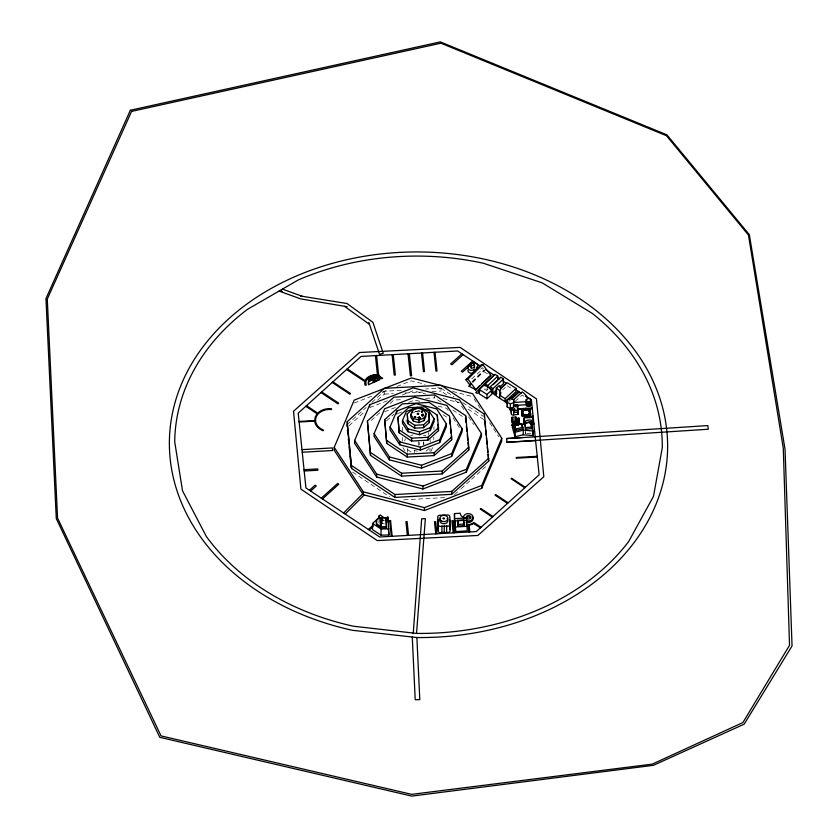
<?xml version="1.0" encoding="UTF-8"?>
<svg xmlns="http://www.w3.org/2000/svg" width="838" height="838" viewBox="0 0 838 838"><rect width="100%" height="100%" fill="white"/><g stroke="black" fill="none" stroke-linecap="round" stroke-linejoin="round"><path stroke-width="0.63" stroke-dasharray="4.19 3.14" d="M378.902 522.828L378.933 520.534M382.463 523.404L382.516 519.728M377.582 400.103L384.233 394.122L384.317 388.34M402.25 441.385L402.303 437.52M402.387 431.088L402.439 427.223M406.147 422.205L406.179 419.629M407.687 452.342L407.739 448.477M414.339 452.918L414.381 450.32M418.612 445.261L418.665 441.49M419.335 445.009L419.377 442.443M423.347 444.622L423.379 442.014M423.798 444.507L423.839 441.993M428.417 435.132L428.459 432.523M429.988 451.127L430.02 448.55M430.114 442.118L430.145 439.541M433.78 439.667L433.812 437.101M433.916 429.37L433.958 426.804M441.018 402.135L434.608 397.851L434.639 394.96M446.445 394.656L441.029 391.042L441.071 388.141L425.578 388.989M487.81 387.701L487.779 389.848L485.087 388.162M525.51 431.434L525.468 433.728L525.133 431.361M404.524 440.977L405.456 438.756M430.889 451.483L432.764 447.042M472.737 382.537L485.024 370.092M472.108 381.562L484.196 369.736M472.559 382.055L484.657 370.239M502.664 389.88L505.356 387.386M515.119 401.433L522.168 395.012A18.185 14.068 0.8 0 1 523.876 396.301M480.698 369.17L482.52 367.526M471.7 378.87L483.536 368.196M508.76 401.517L510.677 399.789M347.215 424.51L366.216 407.446M371.925 402.324L384.275 391.231L402.345 390.246M349.079 425.704L364.279 412.045M371.161 420.498L379.698 412.83M390.12 403.466L393.912 400.061L402.816 399.579M386.486 420.886L393.87 414.255M426.113 451.137L429.014 448.529M454.5 494.661L460.198 489.539M461.151 488.69L470.652 480.153M471.595 479.305L487.747 464.797M354.128 403.036L373.643 395.473M382.18 392.163L388.277 389.796M396.824 386.496L411.458 380.819L425.18 384.359M369.715 407.603L387.795 400.595M402.261 394.991L413.113 390.78L425.62 394.017M384.59 411.699L395.421 407.498M408.672 402.366L414.695 400.03L419.639 401.308M397.935 413.501L401.549 412.097M413.595 412.443L417.753 410.83L419.974 411.406M410.725 435.791L413.124 434.859M526.693 433.634L531.585 433.236M384.233 394.122L393.263 393.64M404.89 393.001L422.96 392.027M431.999 391.535L441.029 391.042M425.704 398.333L434.608 397.851M415.564 411.406L420.645 411.133M403.885 499.815L446.486 497.5M437.646 387.585L442.642 388.874M452.614 391.451L472.58 396.604M443.124 398.532L459.381 402.732M438.159 406.084L446.801 408.316L449.577 412.568M418.193 410.599L420.498 411.196M423.619 435.247L425.924 435.844M414.087 450.415L417.418 451.273M382.4 523.383L383.05 523.614A5.206 4.022 0.8 0 0 384.443 523.855M483.903 371.622L489.13 374.837M507.147 385.721L512.102 388.937M484.291 389.041L487.192 390.917M441.071 388.141L454.049 396.824M462.712 402.607L483.264 416.339M455.097 400.438L458.344 402.607M468.075 409.112L484.301 419.964M452.771 409.992L465.603 418.571M443.093 414.695L448.477 418.298M407.551 449.702L411.416 452.29M352.651 472.108L389.44 496.693M473.994 398.773L481.096 409.635M489.622 422.666L498.851 436.787M461.518 405.99L465.069 411.427M468.631 416.863L473.606 424.478M453.054 417.879L460.01 428.511M402.858 447.576L404.911 450.718M384.38 520.283A11.323 8.768 0.8 0 1 381.95 519.403M384.034 520.869A11.041 8.537 0.8 0 1 382.296 520.283"/><path stroke-width="1.26" d="M334.226 447.324L334.184 450.226L363.304 494.745L424.426 510.531L481.745 488.313L501.69 441.123L501.732 438.232L472.622 393.703L411.5 377.928L354.17 400.135L334.226 447.324L363.336 491.854L363.304 494.745M347.194 426.437L347.257 421.619L384.317 388.34L441.113 385.25L484.385 414.171L488.743 461.047L451.682 494.326L394.887 497.416L351.614 468.494L347.215 424.51M351.614 468.494L347.257 421.619M354.652 440.432L354.61 443.323L376.66 477.031L422.928 488.983L466.326 472.161L481.431 436.441L481.462 433.539L459.423 399.831L413.155 387.889L369.757 404.702L354.652 440.432L376.691 474.14L376.66 477.031M367.411 421.001L370.522 455.411L401.517 476.12L442.202 473.91L468.746 450.069L468.788 447.178L465.645 415.669L434.639 394.96L393.954 397.16L367.411 421.001L370.522 455.411M378.724 375.738A6.725 5.206 0.8 0 1 379.876 376.482L379.834 379.541L368.573 384.642L368.615 381.583A6.725 5.206 0.8 0 1 375.937 374.921M369.726 406.639L369.757 404.702M368.615 381.583L373.203 379.499L372.135 377.31L372.816 376.377L374.209 376.367L374.565 376.838L372.889 377.529L372.868 379.059M372.491 378.556L372.501 377.791M372.816 376.377L372.124 378.085M373.161 382.568L372.889 377.529M373.528 377.31L374.576 376.073L375.309 377.027L375.246 381.625M373.916 377.823L373.926 377.058M374.198 382.097L374.261 377.498L373.539 376.545M374.565 376.838L374.576 376.073M379.174 516.627L379.164 517.392L372.564 523.478L372.47 529.606L380.986 535.147L388.937 534.969L387.91 517.046A5.206 4.022 0.8 0 1 383.134 517.486L381.887 516.187A5.206 4.022 0.8 0 1 380.462 514.961L378.996 515.936L378.965 518.24M374.146 433.581L374.115 436.483L389.398 459.863L421.504 468.159L451.619 456.49L462.094 431.706L462.136 428.805L446.843 405.424L414.737 397.128L384.632 408.797L374.146 433.581L389.44 456.972L389.398 459.863M379.038 379.897L379.101 375.309L378.043 374.534L376.189 374.953L376.073 378.2L375.288 378.556M376.032 381.259L375.749 376.409M376.168 376.482L376.189 374.953L377.603 375.99L377.54 380.578M382.557 516.512L382.652 517.695L381.196 518.67L379.363 518.177L378.996 515.936M380.588 527.165L380.609 525.793A5.091 3.939 0.8 0 1 376.325 522.011A5.091 3.939 0.8 0 1 380.243 518.062L380.588 527.165A5.091 3.939 0.8 0 1 376.754 521.634M380.944 517.957L381.332 528.108L386.444 527.992L386.465 526.62L386.046 517.842L380.944 517.957L381.332 528.108M380.986 535.147L381.07 529.019L372.564 523.478M381.196 518.67L382.662 516.931M384.684 419.649L386.727 443.365L407.205 457.056L434.094 455.6L451.64 439.845L451.682 436.944L449.597 416.13L429.119 402.439L402.219 403.895L384.684 419.649L386.727 443.365M386.046 517.842L386.444 527.992M387.837 521.948L387.91 517.046M390.058 426.93L390.026 429.831L399.81 444.8L420.362 450.1L439.636 442.642L446.34 426.772L446.382 423.871L436.588 408.902L416.046 403.602L396.772 411.07L390.058 426.93L399.852 441.909L399.81 444.8M394.887 497.416L394.928 494.514L351.656 465.593M396.73 413.962L396.772 411.07M397.977 417.272L399.192 432.775L411.605 441.071L427.883 440.18L438.515 430.638L438.546 427.747L437.289 415.135L424.887 406.849L408.598 407.729L397.977 417.272L399.192 432.775M401.517 476.12L401.559 473.229L370.564 452.51M402.533 420.466L402.502 423.368L407.98 431.748L419.482 434.713L430.271 430.533L434.032 421.65L434.063 418.759L428.585 410.379L417.083 407.404L406.294 411.584L402.533 420.466L408.022 428.846L407.98 431.748M407.268 413.857L407.917 423.64L414.684 428.166L423.578 427.684L429.381 422.478L429.423 419.576L428.731 412.694L421.954 408.169L413.071 408.651L407.268 413.857L407.917 423.64M407.205 457.056L407.247 454.165L386.758 440.474M410.777 414.496L410.746 417.135L413.385 421.168L418.927 422.603L424.133 420.592L425.945 416.308L425.976 413.668L423.337 409.635L417.795 408.2L412.589 410.211L410.777 414.496L413.417 418.539L413.385 421.168M411.605 441.071L411.636 438.169L399.234 429.884M412.558 412.851L412.589 410.211M414.517 416.559C413.427 417.638 416.538 416.842 415.533 417.534L415.051 417.314M414.684 428.166L414.726 425.275L407.959 420.739M417.272 414.119C418.654 411.374 418.497 416.381 417.293 413.563M418.591 413.825L417.953 413.218M418.361 417.481L419.66 417.334C420.613 419.073 416.633 418.078 419.828 417.753L418.539 418.183A1.152 0.89 0.8 0 1 418.225 417.513L419.597 417.188A1.089 0.838 0.8 0 1 419.901 417.942L418.214 417.701M418.927 422.603L418.969 419.974L424.175 417.953L425.976 413.668M418.361 417.67L419.597 417.188M419.482 434.713L419.524 431.821L430.313 427.642L434.063 418.759M419.89 418.131A1.089 0.838 0.8 0 0 419.597 417.376L419.66 417.334M420.362 450.1L420.404 447.209L439.678 439.741L446.382 423.871M421.776 412.076C423.033 410.788 421.21 411.427 422.635 411.06L421.776 412.076L421.744 411.081M422.09 415.742L422.981 415.721L422.09 415.742L422.059 415.051L422.96 414.768M421.996 412.066L422.645 411.269M421.504 468.159L421.545 465.258L451.651 453.588L462.136 428.805M422.059 415.051L422.939 414.161L422.981 415.721M422.949 415.03L422.939 414.161M423.578 427.684L423.619 424.782L429.423 419.576M422.928 488.983L422.97 486.082L466.368 469.27L481.462 433.539M424.133 420.592L424.175 417.953M424.426 510.531L424.457 507.629L481.787 485.422L501.732 438.232M427.883 440.18L427.925 437.289L438.546 427.747M428.731 412.694L429.381 422.478M430.271 430.533L430.313 427.642M434.094 455.6L434.136 452.709L451.682 436.944M437.289 415.135L437.499 420.55M438.106 522.43L438.148 519.916A2.42 1.875 0.8 0 1 438.054 518.052A2.42 1.875 0.8 0 1 438.138 515.967A2.42 1.875 0.8 0 1 440.652 515.244L441.354 515.318A2.42 1.875 0.8 0 1 443.773 515.265A2.42 1.875 0.8 0 1 446.193 515.213A2.42 1.875 0.8 0 1 449.126 515.443A2.42 1.875 0.8 0 1 449.608 517.695A2.42 1.875 0.8 0 1 449.702 519.56A2.42 1.875 0.8 0 1 449.786 521.435A2.42 1.875 0.8 0 1 449.87 523.31A2.42 1.875 0.8 0 1 449.597 525.573A2.42 1.875 0.8 0 1 446.696 525.939A2.42 1.875 0.8 0 1 444.276 525.992A2.42 1.875 0.8 0 1 442.454 526.222L441.972 526.086A2.42 1.875 0.8 0 1 439.028 525.971A2.42 1.875 0.8 0 1 438.389 523.74L438.326 523.666A2.42 1.875 0.8 0 1 438.232 521.791A2.42 1.875 0.8 0 1 438.148 519.916M449.786 521.435L449.786 529.595A2.42 1.875 0.8 0 1 449.514 531.858A2.42 1.875 0.8 0 1 446.602 532.224A2.42 1.875 0.8 0 1 444.192 532.277A2.42 1.875 0.8 0 1 442.359 532.507L441.888 532.371A2.42 1.875 0.8 0 1 438.934 532.256A2.42 1.875 0.8 0 1 438.305 530.025L438.4 523.729M439.636 442.642L439.678 439.741M442.202 473.91L442.244 471.019L468.788 447.178M441.888 532.371L441.972 526.086M444.192 532.277L444.276 525.992M446.602 532.224L446.696 525.939M449.786 529.595A2.42 1.875 0.8 0 0 449.702 527.72A2.42 1.875 0.8 0 0 449.608 525.845L449.702 519.56M451.619 456.49L451.651 453.588M451.682 494.326L451.724 491.435L488.784 458.156M466.525 524.798L466.63 517.894A6.002 4.64 0.8 0 1 460.471 514.48L460.251 513.233L454.468 513.6L454.364 520.492L455.663 531.606L467.237 530.863L466.598 520.199L455.013 520.943L455.663 531.606M454.95 525.531L454.468 513.6M457.726 520.262L458.187 526.055L464.168 525.667L464.189 524.054L463.707 519.885L457.726 520.262L458.187 526.055M463.686 521.498L463.707 519.885M465.645 415.669L465.98 422.352M466.326 472.161L466.368 469.27M470.788 363.168L471.302 368.123L474.476 367.714L474.507 365.221L473.962 362.76L470.788 363.168L471.302 368.123M467.95 370.26A3.362 2.598 0.8 0 0 469.626 372.847A3.362 2.598 0.8 0 0 473.344 372.659L474.109 369.568A2.42 1.875 0.8 0 0 476.874 367.526L477.251 366.855A3.279 2.545 0.8 0 0 476.937 364.038A3.279 2.545 0.8 0 0 473.46 363.168M473.962 362.76L474.476 367.714M479.273 389.471L479.21 393.755L486.93 398.762L492.011 394.049L492.074 389.754L484.354 384.757L479.273 389.471L486.983 394.468L486.93 398.762M481.745 488.313L481.787 485.422M484.343 417.062L484.385 414.171M485.118 386.014L485.15 383.877L495.09 374.345L497.782 376.032L497.72 380.316L493.194 384.652M487.81 387.701L487.831 385.553L497.782 376.032M490.167 389.157L490.199 386.8L500.778 377.194L503.491 378.996L503.429 383.71L499.584 387.208M491.047 392.121L492.859 393.315L492.922 388.602L503.491 378.996M499.689 398.228L499.794 390.56A4.599 3.562 0.8 0 0 499.186 385.553L496.253 388.277L496.148 395.934L505.084 401.716L516.082 391.503L516.124 388.444L507.189 382.662L500.915 388.486M505.084 401.716L505.125 398.647L516.124 388.444M507.231 407.006L507.419 399.6L510.614 398.301L513.694 399.799L513.516 407.205L510.311 408.504L507.231 407.006L507.346 404.199M510.311 408.504L510.373 403.916L507.294 402.408L507.419 399.6M518.073 414.433L517.821 409.813L518.073 414.433L513.673 414.883A1.645 1.267 0.8 0 1 511.306 413.375L511.369 408.672M519.11 421.21L518.921 418.047L515.904 418.895L516.114 420.791L515.925 417.031L511.997 417.272L512.301 422.75L519.235 422.321L519.12 420.613L512.186 421.032M512.175 421.64L511.997 417.272M512.301 422.75L512.311 422.143L519.246 421.713M512.458 423.033L512.395 427.621L515.119 436.787L523.258 434.754L533.324 435.613L532.088 422.048L524.389 422.761L523.069 424.646L512.458 423.033L515.181 432.188L515.119 436.787M513.516 407.205L513.694 399.799M513.673 414.883L513.736 410.18M514.522 425.589L515.841 430.491L522.86 428.846L522.881 427.317L521.54 423.944L514.522 425.589L515.841 430.491M515.894 419.503L515.925 417.031M516.91 418.162L517.109 420.728L516.899 418.832M517.905 406.011L517.758 406.294A1.54 1.194 0.8 0 1 515.161 406.378A1.54 1.194 0.8 0 1 516.145 404.524A1.54 1.194 0.8 0 1 517.905 406.011L517.821 411.992A1.54 1.194 0.8 0 0 517.423 410.84M519.235 422.321L518.921 418.047M522.535 413.061L521.665 412.715L521.634 410.431L523.31 410.369L522.682 413.459L521.634 410.431M521.665 412.715L521.697 411.186M521.906 415.847L521.865 413.563L522.671 413.155L523.541 413.49L523.603 414.548L525.489 415.292L528.914 414.339L528.862 413.281L529.668 412.872L530.538 413.218L530.569 415.501L527.123 416.455L527.186 417.209L527.165 414.936L526.316 414.58L525.499 414.967L525.51 417.251L525.478 416.517L523.582 415.774L521.906 415.847L521.844 415.093L523.603 414.244L523.582 415.774M522.42 411.563L522.451 410.033M522.776 416.182L521.865 413.563M523.362 411.427L521.613 411.971M523.31 410.369L530.297 410.096L529.543 411.249L528.684 410.903L529.543 411.552L529.668 413.186L528.862 413.281M523.258 434.754L523.321 430.156L533.387 431.015M524.546 423.871L524.578 421.608A4.138 3.205 0.8 0 1 524.2 417.89A5.772 4.473 0.8 0 1 525.594 416.716L533.052 416.297L533.513 423.368A6.735 5.217 0.8 0 0 526.536 422.771M524.871 422.865L525.541 429.14L531.648 428.637L531.669 427.108L530.988 422.373L524.871 422.865L525.541 429.14M525.845 408.326L525.028 408.724L524.997 410.253L525.824 409.855L525.845 408.326L526.693 408.682L526.725 409.74M525.908 410.128L526.735 409.436M526.159 404.869L526.285 399.496L528.527 398.155L530.349 398.731L531.03 400.166L530.967 404.764L530.045 406.105L527.196 406.168L526.17 404.764L513.579 405.519M526.505 405.602L526.285 399.496M527.144 416.465L527.144 414.925M527.196 406.168L527.27 401.57L526.568 401.014M528.139 406.461L528.202 401.873L527.27 401.57M528.893 415.564L528.914 414.035L530.59 413.962M529.134 406.44L529.207 401.842L531.03 400.166M529.668 413.186L529.543 411.249M529.763 415.899L529.784 414.37M530.045 406.105L530.108 401.507M529.522 412.778L530.328 412.369L530.297 410.096M530.569 415.501L530.538 413.218M530.684 405.508L530.747 400.92M530.988 422.373L531.648 428.637M532.046 425.505L532.088 422.048M533.052 416.297L533.136 419.649L533.167 417.408L524.2 417.9L524.578 421.608A6.735 5.217 0.8 0 1 533.544 421.105M418.581 414.15L418.602 413.595M513.673 401.329L513.631 402.45L526.212 401.706L526.735 400.344M413.228 633.612L421.65 518.764L425.358 518.68L416.538 633.413L353.51 626.237A243.806 188.665 0.8 0 1 206.389 536.582L182.516 490.796L174.713 441.867A243.806 188.665 0.8 0 1 247.514 309.316L298.307 279.934A243.806 188.665 0.8 0 1 483.495 263.279L542.102 282.815L592.277 313.402A243.806 188.665 0.8 0 1 662.292 447.649L653.472 496.379L628.647 541.589A243.806 188.665 0.8 0 1 416.538 633.413M415.774 417.156L415.124 416.622M518.24 425.358L517.486 424.478M517.811 409.813L517.706 410.023A1.54 1.194 0.8 0 1 514.836 409.426M469.018 386.171L470.705 383.877L469.322 384.286L465.865 379.656L480.74 365.106L482.793 364.509L490.848 375.288L475.963 389.827L469.018 386.171L470.883 384.349M370.867 378.305L370.836 377.414M343.622 513.003L362.372 494.137L364.027 495.132L345.214 514.061M465.865 379.656L467.908 379.048L482.793 364.509M475.303 390.026L479.944 385.48M481.808 383.668L490.848 375.288M480.048 390.906L477.325 393.514L475.764 392.54L493.938 375.11L485.611 369.579M486.983 394.468L492.074 389.754M529.291 422.761L530.548 422.813M513.401 399.967L522.21 391.954A18.185 14.068 0.8 0 1 527.95 398.846M492.859 393.315L496.704 389.827M309.442 490.272L315.088 485.181L316.293 485.977L310.647 491.078M461.885 353.804L450.666 363.933L451.923 364.771L463.142 354.642M472.716 361L461.319 371.286L462.555 372.114L470.16 365.253M321.331 498.181L337.662 483.442L338.803 484.196L322.473 498.945M472.056 363.545L473.952 361.827M496.787 391.838L493.949 394.394L494.923 395.044L496.819 393.336M500.569 388.423L506.246 383.301L503.01 381.143M507.807 400.889L505.89 402.617L506.843 403.256M509.734 399.16L518.366 391.356M511.641 398.919L519.319 391.985M368.385 529.469L373.224 525.101M369.254 530.045L373.12 526.547M473.826 369.506L473.386 369.851A3.362 2.598 0.8 0 1 468.966 369.621A3.362 2.598 0.8 0 1 468.641 366.206L468.819 365.871A2.42 1.875 0.8 0 1 471.595 363.828M525.028 423.064L525.007 423.955M374.073 375.298C372.355 376.87 376.786 376.754 374.953 375.277M530.255 422.802C531.784 421.608 528.129 421.451 529.532 422.771M527.207 415.679L526.39 416.077L525.499 414.988M373.224 377.969L375.309 377.027M376.094 376.671L379.101 375.309M379.08 376.838L379.876 376.482M510.373 403.916L513.579 402.607M370.04 377.268L369.893 378.42M515.181 432.188L523.321 430.156M515.862 428.951L522.881 427.317M471.344 365.619L474.507 365.221M518.104 412.191L514.008 412.474A1.645 1.267 0.8 0 0 514.113 410.672M525.562 427.6L531.669 427.108M506.718 438.599L522.849 437.551M535.199 436.755L707.838 425.578L708.267 429.234L506.885 442.275L506.707 438.463L535.21 436.86M455.044 518.638L466.63 517.894M458.208 524.431L464.189 524.054M455.725 527.008L467.3 526.264M512.217 419.168L516.135 418.927M516.889 419.44L518.9 419.314M517.119 420.068L519.131 419.943M512.217 409.112L509.714 409.258L509.797 410.012M517.224 408.829L532.235 407.991M299.072 421.441L314.721 420.561L315.298 416.769L317.183 413.815L305.797 406.304M517.297 409.593L532.308 408.745M299.135 422.017L314.763 421.137L314.837 422.237A15.084 11.669 0.8 0 0 323.122 430.784L323.405 430.062A14.057 10.873 0.8 0 1 315.758 422.132L315.58 419.587A14.057 10.873 0.8 0 1 331.513 409.562L331.481 408.776L328.412 408.682A15.084 11.669 0.8 0 0 318.922 412.087L317.801 413.197L306.499 405.676M518.23 424.437L524.735 424.07M531.24 423.703L533.837 423.557M531.313 424.447L533.921 424.3M301.984 449.65L332.424 447.932L332.55 450.53L302.256 452.237M506.885 442.275L535.608 440.652M537.221 456.312L516.208 457.485L516.281 458.197L537.294 457.014M304.058 469.678L317.791 468.903L317.927 470.223L304.194 470.998M414.726 425.275L423.619 424.782M411.636 438.169L427.925 437.289M407.247 454.165L434.136 452.709M401.559 473.229L442.244 471.019M394.928 494.514L451.724 491.435M528.202 401.873L529.207 401.842M422.96 414.58L422.404 415.04M381.353 526.735L386.465 526.62M381.07 529.019L389.021 528.841M416.884 637.54L352.463 630.291A249.137 192.792 0.8 0 1 228.701 318.807A249.137 192.792 0.8 0 1 644.967 365.682A249.137 192.792 0.8 0 1 416.884 637.54L419.796 699.625L415.219 699.72L412.275 637.027M300.559 296.013L347.005 303.534L372.91 322.316L383.228 353.28L379.551 354.338L368.814 322.41M347.152 306.739L300.695 298.894L279.064 291.069M473.795 372.313L474.067 372.376A2.42 1.875 0.8 0 0 474.696 372.386M413.417 418.539L418.969 419.974M408.022 428.846L419.524 431.821M399.852 441.909L420.404 447.209M389.44 456.972L421.545 465.258M376.691 474.14L422.97 486.082M363.336 491.854L424.457 507.629M379.373 517.413L381.206 517.905M282.416 289.12L302.225 296.285M529.647 414.412L530.517 414.747M280.028 290.503L282.532 291.519M525.908 409.824L525.028 408.724M485.15 383.877L487.831 385.553M496.253 388.277L499.794 390.56M505.125 398.647L499.731 395.159A4.599 3.562 0.8 0 0 500.674 392.1M490.199 386.8L492.922 388.602M480.384 366.101L457.653 350.986L361.063 356.422L298.213 413.155L305.943 487.946L379.698 536.99L476.288 531.554L539.138 474.832L531.407 400.03L525.363 396.007M497.615 377.561L499.773 378.996M515.328 389.335L521.33 393.326M347.309 368.835L365.138 380.693M525.3 487.318L511.641 478.226L511.107 478.718L524.766 487.8M346.607 369.464L364.897 381.625M332.896 381.845L350.546 393.588L349.875 394.195L332.215 382.453M508.111 502.831L495.708 494.588L495.08 495.164L507.472 503.408M321.74 391.922L338.688 403.193L337.944 403.853L320.996 392.582M492.943 516.522L480.865 508.498L480.237 509.064L492.315 517.098M481.022 527.291L473.774 522.451A6.495 5.028 0.8 0 1 468.096 524.483L468.83 531.983M480.404 527.846L473.512 523.509A7.092 5.489 0.8 0 1 469.29 524.997L469.72 531.931M344.523 306.299L369.485 324.4M438.305 530.014L438.232 529.951A2.42 1.875 0.8 0 1 438.148 528.076A2.42 1.875 0.8 0 1 437.834 526.662M372.135 377.31L372.879 378.294M467.908 379.048L475.963 389.827M521.519 425.484L522.86 428.846M379.164 517.392L379.363 518.177M530.821 403.989L530.967 404.764M532.58 430.491L533.324 435.613M463.802 522.545L464.168 525.667M408.043 353.772L410.39 375.822L411.636 375.801L409.353 353.699M511.725 424.803L511.809 425.547M454.416 532.79L453.159 520.691L451.933 520.754L453.19 532.863M435.058 352.253L436.996 371.025L435.938 371.087L434 352.316M422.562 352.955L424.489 371.59L423.441 371.653L421.514 353.018M436.923 533.775L435.666 521.645L434.503 521.707L435.76 533.837M393.252 354.61L395.358 375.015L394.216 375.078L392.1 354.673M408.546 535.367L407.132 521.624L405.927 521.697L407.352 535.44M376.587 355.542L378.682 375.874L382.694 378.305L381.688 378.745A8.872 6.861 0.8 0 0 380.243 377.592M375.445 355.616L377.498 375.56M392.153 536.289L390.539 520.503A11.323 8.768 0.8 0 1 387.889 520.733M391.294 536.341L389.722 521.068A11.041 8.537 0.8 0 1 387.774 521.33M484.731 420.948L485.38 427.411M485.642 429.999L486.155 435.173M486.417 437.761L487.056 444.234M487.318 446.822L487.831 451.996M488.093 454.584L488.743 461.047M466.357 426.133L466.86 431.172M467.237 434.953L467.74 439.992M467.992 442.516L468.746 450.069M449.556 419.021L450.079 424.227M450.467 428.134L450.991 433.34M451.253 435.938L451.64 439.845M437.876 424.342L438.515 430.638M347.435 429.999L347.822 433.875M348.346 439.049L348.734 442.925M349.121 446.811L349.509 450.687M350.022 455.862L350.41 459.748M350.797 463.624L351.185 467.51M388.382 529.071L388.937 534.969M511.306 413.375L511.138 408.797L511.337 411.133A1.645 1.267 0.8 0 1 511.515 410.83M530.276 411.626L530.328 412.369M528.631 410.159L528.673 411.207M422.059 414.789L422.09 415.48M380.243 518.062L380.609 525.793M524.295 423.609A4.138 3.205 0.8 0 1 524.169 420.152M477.147 367.117A3.279 2.545 0.8 0 1 477.524 369.045M470.736 520.67A2.284 1.77 0.8 0 1 470.527 521.1M469.72 521.77A2.284 1.77 0.8 0 1 466.955 521.55M466.305 518.324A2.284 1.77 0.8 0 1 470.715 518.23M472.265 516.742A4.777 3.698 0.8 0 1 471.836 521.226A4.777 3.698 0.8 0 1 466.117 522.032M463.749 518.439A4.777 3.698 0.8 0 1 468.023 513.61A4.777 3.698 0.8 0 1 472.967 518.083A4.777 3.698 0.8 0 1 466.138 520.597M437.97 524.337A2.42 1.875 0.8 0 1 437.886 522.462M437.792 525.761A2.42 1.875 0.8 0 1 437.75 524.787M449.702 522.556A2.42 1.875 0.8 0 1 449.524 523.98A2.42 1.875 0.8 0 1 449.608 525.845M447.063 518.701A4.064 3.143 0.8 0 1 446.591 522.933A4.064 3.143 0.8 0 1 441.092 522.902A4.064 3.143 0.8 0 1 440.61 518.67M368.573 384.642A6.725 5.206 0.8 0 1 369.411 380.211M370.7 378.881A1.058 0.817 0.8 0 1 371.234 380.117A1.058 0.817 0.8 0 1 369.568 380.18A1.058 0.817 0.8 0 1 369.904 378.912M368.793 377.739A8.872 6.861 0.8 0 0 366.269 385.04L365.169 385.239L364.719 383.762L365.305 380.159A10.035 7.772 0.8 0 1 374.439 375.183M524.756 422.666C525.992 424.782 526.652 420.917 524.756 422.666M514.165 425.096C515.38 427.317 516.177 423.326 514.165 425.096M514.176 424.321C515.391 426.542 516.187 422.562 514.176 424.321M443.113 518.313C444.245 520.66 445.303 516.564 443.113 518.313M369.495 376.953C370.668 379.405 371.789 375.131 369.495 376.953M373.696 374.953C374.953 377.592 376.168 372.983 373.696 374.953M516.627 424.154C517.549 426.814 519.246 422.436 516.627 424.154M130.361 110.239L45.954 298.611L56.272 518.544L159.796 737.325L411.73 796.1L653.441 765.314L744.165 724.168L792.046 645.962L785.028 449.199L749.319 234.65L666.922 134.845L440.317 41.9L130.361 110.239M131.566 111.402L47.284 299.061L57.56 518.094L161.032 735.9L411.657 794.361L652.268 764.12L742.877 722.576L789.532 645.302L783.279 448.183L748.46 235.049L666.482 135.725L440.914 43.199L131.566 111.402M359.481 352.515L293.541 411.228L300.905 489.141L377.247 540.594L477.87 535.461L543.81 476.749L536.446 398.846L460.104 347.382L359.481 352.515M514.04 410.023L513.684 410.201A1.645 1.267 0.8 0 1 511.295 409.112A1.645 1.267 0.8 0 1 513.568 407.907A1.645 1.267 0.8 0 1 514.04 410.023M390.571 521.016L389.649 521.184L390.571 521.016M466.996 518.575A2.284 1.77 0.8 0 0 470.778 517.706A2.284 1.77 0.8 0 0 467.887 515.6A2.284 1.77 0.8 0 0 466.996 518.575M441.396 520.943A4.064 3.143 0.8 0 0 447.901 518.89A4.064 3.143 0.8 0 0 442.307 515.538A4.064 3.143 0.8 0 0 441.396 520.943M369.778 379.562A1.058 0.817 0.8 0 0 371.423 378.944A1.058 0.817 0.8 0 0 369.914 378.148A1.058 0.817 0.8 0 0 369.778 379.562"/></g></svg>
